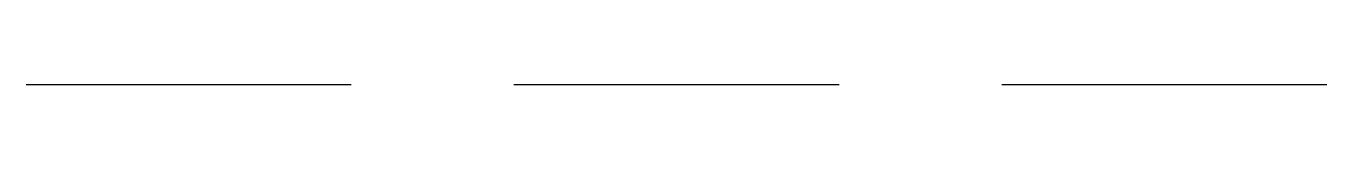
# Model space of a CAD drawing. Extents: x -3 to 3, y -1 to -1.
import ezdxf

# ---------------------------------------------------------------- set-up
doc = ezdxf.new("R2010")
doc.units = 0
doc.layers.get('0').update_dxf_attribs({"linetype": 'CONTINUOUS'})

msp = doc.modelspace()

# ---------------------------------------------------------------- linework, layer by layer
at = {"color": 0}
for p, q in [((-3, -1), (-1.5, -1)), ((-0.75, -1), (0.75, -1)), ((1.5, -1), (3, -1))]:
    msp.add_line(p, q, dxfattribs=at)

doc.saveas('drawing.dxf')
